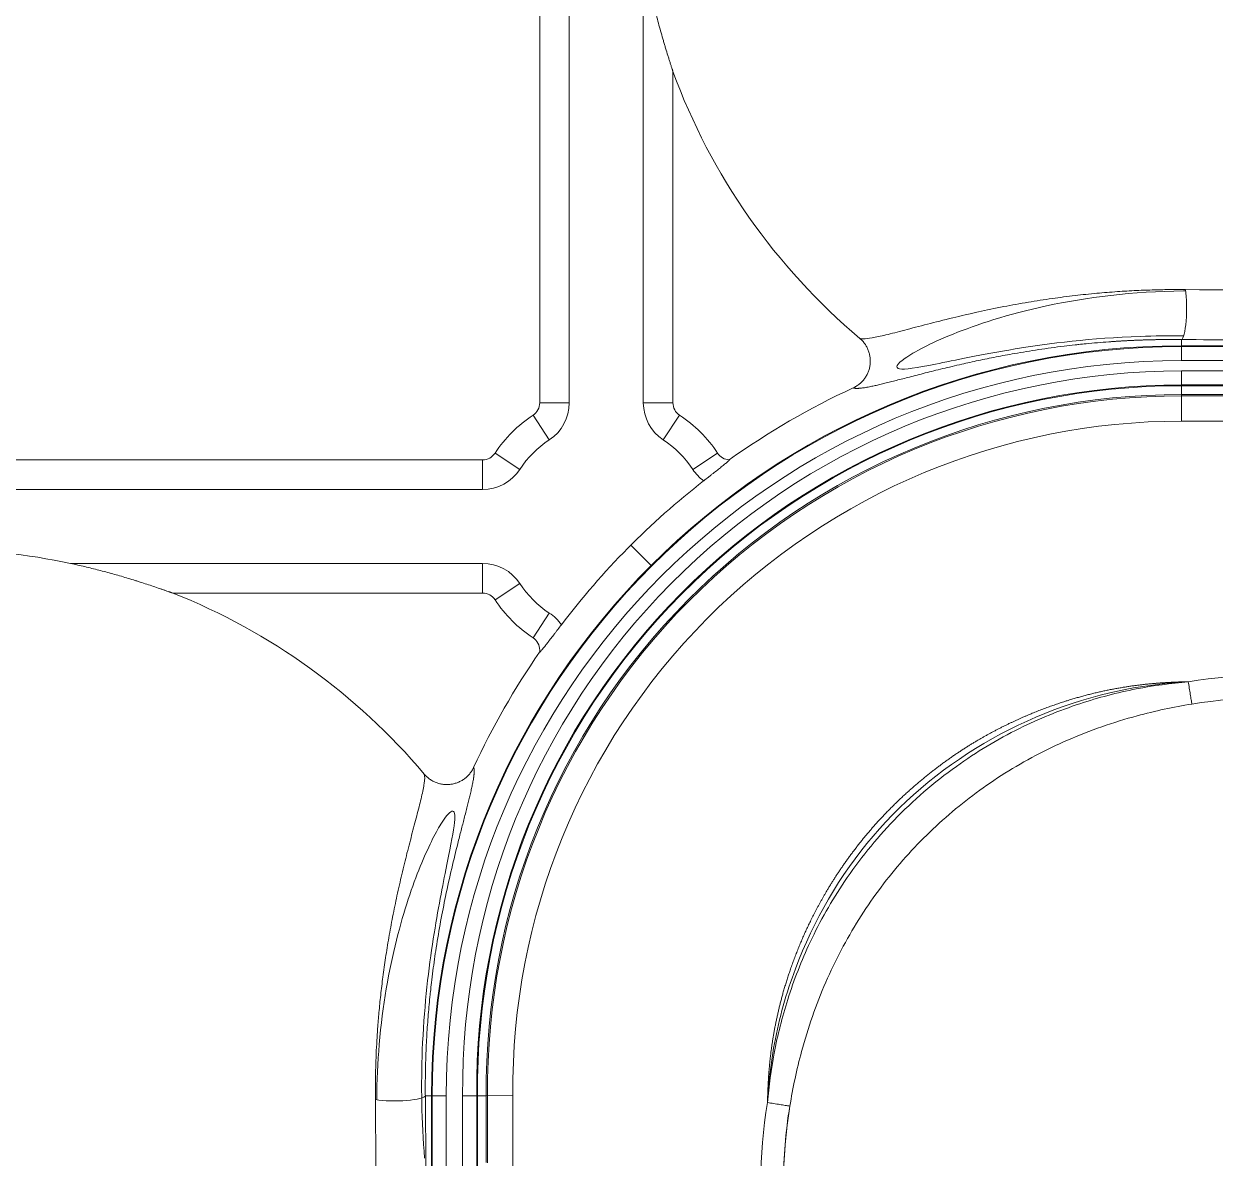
# Model space of a CAD drawing. Header units: millimetres. Extents: x 409 to 2276, y 1039 to 1674.
# Drawn here: x 1571.03 to 1611.27, y 1463.05 to 1501.36 of the extents above; entities that cross this region are included whole.
import ezdxf

# ---------------------------------------------------------------- set-up
doc = ezdxf.new("R2010")
doc.units = ezdxf.units.MM
doc.layers.add('粗实线层', color=7, linetype='Continuous', lineweight=35)

msp = doc.modelspace()

# ---------------------------------------------------------------- linework, layer by layer
at = {"layer": '粗实线层', "lineweight": 20}
for p, q in [((1588.453, 1521.94), (1588.453, 1488.56)), ((1589.453, 1521.94), (1589.453, 1488.56)), ((1591.953, 1503.745), (1591.953, 1488.56)), ((1592.953, 1499.744), (1592.953, 1488.56)), ((1610.126, 1490.486), (1610.126, 1490.697)), ((1618.162, 1490.486), (1610.126, 1490.486)), ((1610.126, 1489.987), (1610.126, 1490.486)), ((1610.126, 1490.462), (1618.162, 1490.462)), ((1618.162, 1489.987), (1610.126, 1489.987)), ((1618.723, 1489.636), (1610.126, 1489.636)), ((1610.126, 1489.137), (1610.126, 1489.636)), ((1610.126, 1489.162), (1618.723, 1489.162)), ((1610.126, 1489.137), (1610.126, 1488.839)), ((1618.723, 1489.137), (1610.126, 1489.137)), ((1610.126, 1487.941), (1610.126, 1488.839)), ((1610.126, 1488.839), (1618.468, 1488.839)), ((1618.468, 1488.795), (1610.126, 1488.795)), ((1589.453, 1488.56), (1588.453, 1488.56)), ((1592.953, 1488.56), (1591.953, 1488.56)), ((1588.778, 1487.308), (1588.228, 1488.143)), ((1593.178, 1488.143), (1592.628, 1487.308)), ((1610.126, 1487.941), (1618.468, 1487.941)), ((1587.779, 1486.309), (1586.944, 1486.859)), ((1594.461, 1486.859), (1593.626, 1486.309)), ((1586.527, 1486.634), (1555.403, 1486.634)), ((1586.527, 1485.634), (1586.527, 1486.634)), ((1586.527, 1485.634), (1555.403, 1485.634)), ((1591.532, 1483.755), (1592.219, 1483.069)), ((1572.612, 1483.134), (1586.527, 1483.134)), ((1586.527, 1483.134), (1586.527, 1482.134)), ((1587.779, 1482.459), (1586.944, 1481.909)), ((1576.068, 1482.134), (1586.527, 1482.134)), ((1588.778, 1481.461), (1588.228, 1480.626)), ((1584.801, 1465.161), (1584.591, 1465.161)), ((1584.801, 1465.161), (1584.801, 1414.161)), ((1585.3, 1465.161), (1584.801, 1465.161)), ((1584.826, 1414.161), (1584.826, 1465.161)), ((1585.3, 1465.161), (1585.3, 1414.161)), ((1586.351, 1465.16), (1585.851, 1465.16)), ((1585.851, 1465.156), (1585.851, 1414.161)), ((1586.326, 1414.161), (1586.326, 1465.16)), ((1586.351, 1465.16), (1586.648, 1465.161)), ((1586.351, 1465.16), (1586.351, 1414.161)), ((1587.547, 1465.169), (1586.648, 1465.161)), ((1586.648, 1462.9), (1586.648, 1465.161)), ((1586.693, 1462.899), (1586.693, 1465.162))]:
    msp.add_line(p, q, dxfattribs=at)
for centre, radius, start, end in [((1610.626, 1464.661), 81.183, 90, 180), ((1610.626, 1464.661), 81.157, 90, 180), ((1610.626, 1464.661), 80.657, 90, 180), ((1610.626, 1464.661), 80.158, 90, 180), ((1610.626, 1464.661), 79.683, 90, 180), ((1610.626, 1464.661), 79.659, 90, 180), ((1610.626, 1464.661), 79.603, 90, 180), ((1610.626, 1464.661), 79.579, 90, 180), ((1610.626, 1464.661), 79.104, 90, 180), ((1610.626, 1464.661), 71.5, 90, 180), ((1610.626, 1464.661), 70, 90, 180), ((1610.626, 1464.661), 70, 90, 180), ((1610.626, 1464.661), 66, 90, 180), ((1613.126, 1507.161), 21.494, 200.1873, 229.8373), ((1610.126, 1465.161), 25.325, 90, 180), ((1610.126, 1465.161), 25.3, 90, 180), ((1610.126, 1465.161), 24.826, 90, 180), ((1610.126, 1465.36), 24.276, 90, 180.4832), ((1610.126, 1465.36), 23.801, 90, 180.4822), ((1610.126, 1465.36), 23.776, 90, 180.4827), ((1610.126, 1465.36), 23.479, 90, 180.4858), ((1610.126, 1465.36), 23.434, 90, 180.4858), ((1610.126, 1465.161), 26.349, 114.8805, 125.4141), ((1587.953, 1488.56), 0.5, 303.367, 0), ((1587.953, 1488.56), 1.5, 303.367, 0), ((1593.453, 1488.56), 1.5, 180, 236.633), ((1593.453, 1488.56), 0.5, 180, 236.633), ((1590.703, 1484.384), 4.5, 123.367, 146.633), ((1610.126, 1465.36), 22.58, 90, 180.4849), ((1590.703, 1484.384), 4.5, 33.367, 56.633), ((1590.703, 1484.384), 3.5, 123.367, 146.633), ((1590.703, 1484.384), 3.5, 33.367, 56.633), ((1586.527, 1487.134), 0.5, 270, 326.633), ((1594.878, 1487.134), 0.5, 213.367, 267.6469), ((1586.527, 1487.134), 1.5, 270, 326.633), ((1594.878, 1487.134), 1.5, 213.367, 233.7317), ((1610.126, 1465.161), 26.296, 127.8502, 142.7868), ((1568.126, 1462.161), 21.448, 77.9277, 102.0723), ((1586.527, 1481.634), 1.5, 33.367, 90), ((1590.703, 1484.384), 3.5, 213.367, 236.633), ((1568.126, 1462.161), 21.494, 40.1627, 68.3169), ((1586.527, 1481.634), 0.5, 33.367, 90), ((1590.703, 1484.384), 4.5, 213.367, 236.633), ((1587.953, 1480.209), 1.5, 34.7966, 56.633), ((1587.953, 1480.209), 0.5, 0, 56.633), ((1610.126, 1465.161), 26.349, 145.3438, 155.1195), ((1613.126, 1462.161), 17.205, 81.1539, 99.2643), ((1613.126, 1462.161), 16.44, 81.1539, 99.2643), ((1613.126, 1462.161), 16.44, 81.1539, 99.2643), ((1613.126, 1462.161), 17.205, 170.7357, 188.8461), ((1613.126, 1462.161), 16.44, 170.7353, 188.8461), ((1613.126, 1462.161), 16.44, 170.7357, 180)]:
    msp.add_arc(centre, radius, start, end, dxfattribs=at)
for centre, major_axis, ratio, start_param, end_param in [((1610.126, 1491.695), (-0.009, -1), 0.175028, 0.053182, 2.330324), ((1613.126, 1493.226), (16.356, 0), 0.052336, 4.536211, 5.005059), ((1613.126, 1491.579), (17.117, 0), 0.052336, 4.536211, 5.005059), ((1583.592, 1465.161), (1, 0.009), 0.175028, 3.952861, 6.230004), ((1582.062, 1462.161), (0, 16.356), 0.052336, 4.712389, 4.888567), ((1583.709, 1462.161), (0, 17.117), 0.052336, 3.372899, 4.888567)]:
    msp.add_ellipse(centre, major_axis=major_axis, ratio=ratio, start_param=start_param, end_param=end_param, dxfattribs=at)
for points, degree, knots in [([(1591.953, 1503.745), (1591.982, 1503.562), (1592.014, 1503.38), (1592.082, 1503.017), (1592.118, 1502.836), (1592.194, 1502.475), (1592.235, 1502.295), (1592.298, 1502.025), (1592.32, 1501.936), (1592.364, 1501.757), (1592.387, 1501.668), (1592.433, 1501.49), (1592.457, 1501.402), (1592.505, 1501.225), (1592.529, 1501.138), (1592.579, 1500.963), (1592.604, 1500.876), (1592.642, 1500.747), (1592.655, 1500.705), (1592.68, 1500.619), (1592.693, 1500.577), (1592.731, 1500.451), (1592.757, 1500.368), (1592.795, 1500.248), (1592.807, 1500.208), (1592.826, 1500.15), (1592.832, 1500.13), (1592.844, 1500.092), (1592.85, 1500.073), (1592.868, 1500.017), (1592.88, 1499.981), (1592.896, 1499.93), (1592.901, 1499.913), (1592.911, 1499.881), (1592.916, 1499.866), (1592.925, 1499.838), (1592.929, 1499.824), (1592.935, 1499.806), (1592.937, 1499.8), (1592.94, 1499.789), (1592.942, 1499.784), (1592.946, 1499.769), (1592.949, 1499.761), (1592.952, 1499.749), (1592.953, 1499.745), (1592.953, 1499.744)], 3, [0, 0, 0, 0, 0.125, 0.125, 0.25, 0.25, 0.375, 0.375, 0.4375, 0.4375, 0.5, 0.5, 0.5625, 0.5625, 0.625, 0.625, 0.6875, 0.6875, 0.71875, 0.71875, 0.75, 0.75, 0.8125, 0.8125, 0.84375, 0.84375, 0.859375, 0.859375, 0.875, 0.875, 0.90625, 0.90625, 0.921875, 0.921875, 0.9375, 0.9375, 0.953125, 0.953125, 0.960937, 0.960937, 0.96875, 0.96875, 0.984375, 0.984375, 1, 1, 1, 1]), ([(1610.26, 1492.383), (1610.097, 1492.384), (1609.746, 1492.385), (1609.195, 1492.375), (1608.589, 1492.353), (1607.938, 1492.315), (1607.243, 1492.259), (1606.507, 1492.182), (1605.731, 1492.081), (1604.92, 1491.955), (1604.08, 1491.802), (1603.218, 1491.622), (1602.348, 1491.42), (1601.505, 1491.206), (1600.745, 1491.005), (1600.119, 1490.843), (1599.657, 1490.742), (1599.387, 1490.711), (1599.291, 1490.724), (1599.263, 1490.735)], 3, [0, 0, 0, 0, 0.024662, 0.053305, 0.084851, 0.119518, 0.157555, 0.199442, 0.245683, 0.296867, 0.353818, 0.417533, 0.48993, 0.572056, 0.661952, 0.755001, 0.848255, 0.938308, 1, 1, 1, 1]), ([(1610.266, 1492.338), (1610.241, 1492.338), (1610.216, 1492.338), (1608.494, 1492.324), (1606.889, 1492.117), (1604.258, 1491.552), (1603.201, 1491.198), (1601.626, 1490.562), (1601.089, 1490.272), (1600.498, 1489.861), (1600.438, 1489.737), (1600.776, 1489.676), (1601.18, 1489.738), (1602.457, 1489.992), (1603.355, 1490.189), (1605.662, 1490.566), (1607.092, 1490.747), (1609.211, 1490.821), (1609.703, 1490.826), (1610.203, 1490.82)], 3, [0, 0, 0, 0, 0.002035, 0.002035, 0.138844, 0.138844, 0.275652, 0.275652, 0.412461, 0.412461, 0.54927, 0.54927, 0.686079, 0.686079, 0.822888, 0.822888, 0.959697, 0.959697, 1, 1, 1, 1]), ([(1599.041, 1489.064), (1599.079, 1489.082), (1599.152, 1489.122), (1599.22, 1489.17), (1599.269, 1489.21), (1599.284, 1489.224), (1599.315, 1489.252), (1599.33, 1489.267), (1599.374, 1489.313), (1599.427, 1489.377), (1599.472, 1489.447), (1599.503, 1489.502), (1599.513, 1489.52), (1599.531, 1489.558), (1599.539, 1489.577), (1599.563, 1489.635), (1599.589, 1489.714), (1599.605, 1489.796), (1599.613, 1489.859), (1599.616, 1489.88), (1599.618, 1489.922), (1599.619, 1489.943), (1599.62, 1490.005), (1599.617, 1490.047), (1599.61, 1490.109), (1599.607, 1490.129), (1599.599, 1490.171), (1599.595, 1490.191), (1599.579, 1490.252), (1599.554, 1490.332), (1599.519, 1490.408), (1599.49, 1490.463), (1599.479, 1490.481), (1599.457, 1490.517), (1599.445, 1490.534), (1599.409, 1490.585), (1599.356, 1490.65), (1599.296, 1490.708), (1599.263, 1490.735)], 3, [0, 0, 0, 0, 0.0625, 0.125, 0.125, 0.15625, 0.15625, 0.1875, 0.1875, 0.25, 0.3125, 0.3125, 0.34375, 0.34375, 0.375, 0.375, 0.4375, 0.5, 0.5, 0.53125, 0.53125, 0.5625, 0.5625, 0.625, 0.625, 0.65625, 0.65625, 0.6875, 0.6875, 0.75, 0.8125, 0.8125, 0.84375, 0.84375, 0.875, 0.875, 0.9375, 1, 1, 1, 1]), ([(1606.657, 1490.529), (1606.616, 1490.525), (1606.449, 1490.507), (1606.137, 1490.47), (1605.727, 1490.417), (1605.303, 1490.357), (1604.89, 1490.292), (1604.403, 1490.21), (1603.855, 1490.108), (1603.261, 1489.987), (1602.655, 1489.853), (1602.05, 1489.711), (1601.461, 1489.564), (1601.026, 1489.452), (1600.713, 1489.371), (1600.499, 1489.316), (1600.298, 1489.265), (1600.112, 1489.218), (1599.939, 1489.177), (1599.779, 1489.14), (1599.65, 1489.112), (1599.561, 1489.095), (1599.519, 1489.087), (1599.506, 1489.085)], 3, [0, 0, 0, 0, 0.010746, 0.043226, 0.082296, 0.121693, 0.161485, 0.201739, 0.267377, 0.333923, 0.401621, 0.486598, 0.572922, 0.660989, 0.70251, 0.744229, 0.78618, 0.828402, 0.87093, 0.913801, 0.957048, 0.986051, 1, 1, 1, 1]), ([(1610.126, 1490.697), (1610.111, 1490.697), (1610.079, 1490.697), (1610.032, 1490.698), (1609.984, 1490.698), (1609.937, 1490.698), (1609.89, 1490.698), (1609.843, 1490.698), (1609.796, 1490.698), (1609.749, 1490.698), (1609.702, 1490.698), (1609.655, 1490.698), (1609.608, 1490.697), (1609.561, 1490.697), (1609.514, 1490.696), (1609.467, 1490.696), (1609.421, 1490.695), (1609.374, 1490.695), (1609.327, 1490.694), (1609.28, 1490.693), (1609.234, 1490.692), (1609.187, 1490.691), (1609.141, 1490.69), (1609.094, 1490.689), (1609.048, 1490.688), (1609.001, 1490.686), (1608.955, 1490.685), (1608.909, 1490.684), (1608.862, 1490.682), (1608.816, 1490.681), (1608.77, 1490.679), (1608.724, 1490.677), (1608.678, 1490.676), (1608.632, 1490.674), (1608.586, 1490.672), (1608.54, 1490.67), (1608.494, 1490.668), (1608.448, 1490.666), (1608.402, 1490.664), (1608.356, 1490.661), (1608.31, 1490.659), (1608.264, 1490.657), (1608.219, 1490.654), (1608.173, 1490.652), (1608.127, 1490.649), (1608.082, 1490.646), (1608.036, 1490.644), (1607.991, 1490.641), (1607.945, 1490.638), (1607.9, 1490.635), (1607.855, 1490.632), (1607.809, 1490.629), (1607.764, 1490.626), (1607.719, 1490.623), (1607.559, 1490.611), (1607.286, 1490.59), (1606.948, 1490.559), (1606.74, 1490.538), (1606.657, 1490.529)], 3, [0, 0, 0, 0, 0.012912, 0.025824, 0.038738, 0.051653, 0.064569, 0.077487, 0.090408, 0.10333, 0.116256, 0.129185, 0.142117, 0.155052, 0.167992, 0.180935, 0.193883, 0.206836, 0.219794, 0.232757, 0.245726, 0.258701, 0.271682, 0.28467, 0.297664, 0.310665, 0.323673, 0.33669, 0.349714, 0.362746, 0.375787, 0.388836, 0.401894, 0.414962, 0.428039, 0.441127, 0.454224, 0.467331, 0.48045, 0.493579, 0.50672, 0.519872, 0.533035, 0.546211, 0.5594, 0.5726, 0.585814, 0.599041, 0.612281, 0.625535, 0.638803, 0.652085, 0.665381, 0.678692, 0.692018, 0.806856, 0.92242, 1, 1, 1, 1]), ([(1599.506, 1489.085), (1599.491, 1489.082), (1599.45, 1489.075), (1599.386, 1489.065), (1599.317, 1489.056), (1599.267, 1489.051), (1599.234, 1489.049), (1599.214, 1489.047), (1599.195, 1489.047), (1599.177, 1489.046), (1599.159, 1489.046), (1599.143, 1489.047), (1599.127, 1489.048), (1599.112, 1489.049), (1599.098, 1489.05), (1599.085, 1489.052), (1599.073, 1489.055), (1599.061, 1489.058), (1599.05, 1489.061), (1599.044, 1489.063), (1599.041, 1489.064)], 3, [0, 0, 0, 0, 0.060781, 0.177939, 0.29533, 0.412996, 0.455015, 0.497013, 0.538992, 0.580953, 0.622898, 0.664829, 0.706749, 0.748658, 0.790558, 0.832452, 0.874342, 0.916228, 0.958114, 1, 1, 1, 1]), ([(1594.858, 1486.635), (1594.861, 1486.635), (1594.861, 1486.633), (1594.858, 1486.626), (1594.854, 1486.621), (1594.844, 1486.611), (1594.841, 1486.607), (1594.832, 1486.599), (1594.828, 1486.595), (1594.813, 1486.581), (1594.801, 1486.571), (1594.776, 1486.549), (1594.762, 1486.537), (1594.732, 1486.512), (1594.715, 1486.498), (1594.664, 1486.456), (1594.627, 1486.425), (1594.566, 1486.377), (1594.545, 1486.36), (1594.501, 1486.325), (1594.478, 1486.307), (1594.409, 1486.252), (1594.36, 1486.214), (1594.285, 1486.155), (1594.26, 1486.135), (1594.207, 1486.094), (1594.181, 1486.073), (1594.1, 1486.01), (1594.046, 1485.968), (1593.991, 1485.925)], 3, [0, 0, 0, 0, 0.0625, 0.0625, 0.125, 0.125, 0.15625, 0.15625, 0.1875, 0.1875, 0.25, 0.25, 0.3125, 0.3125, 0.375, 0.375, 0.5, 0.5, 0.5625, 0.5625, 0.625, 0.625, 0.75, 0.75, 0.8125, 0.8125, 0.875, 0.875, 1, 1, 1, 1]), ([(1576.068, 1482.134), (1576.065, 1482.134), (1576.056, 1482.137), (1576.037, 1482.143), (1576.033, 1482.144), (1576.024, 1482.147), (1576.02, 1482.149), (1576.005, 1482.153), (1575.994, 1482.157), (1575.971, 1482.165), (1575.959, 1482.169), (1575.933, 1482.178), (1575.919, 1482.183), (1575.877, 1482.198), (1575.847, 1482.208), (1575.785, 1482.23), (1575.752, 1482.241), (1575.702, 1482.258), (1575.685, 1482.264), (1575.651, 1482.276), (1575.634, 1482.282), (1575.548, 1482.312), (1575.477, 1482.336), (1575.333, 1482.384), (1575.26, 1482.409), (1575.111, 1482.458), (1575.036, 1482.482), (1574.922, 1482.518), (1574.884, 1482.531), (1574.807, 1482.555), (1574.769, 1482.567), (1574.654, 1482.602), (1574.577, 1482.626), (1574.345, 1482.695), (1574.19, 1482.74), (1573.878, 1482.827), (1573.721, 1482.869), (1573.407, 1482.95), (1573.249, 1482.99), (1572.931, 1483.064), (1572.772, 1483.1), (1572.612, 1483.134)], 3, [0, 0, 0, 0, 0.03125, 0.03125, 0.039063, 0.039063, 0.046875, 0.046875, 0.0625, 0.0625, 0.078125, 0.078125, 0.09375, 0.09375, 0.125, 0.125, 0.15625, 0.15625, 0.171875, 0.171875, 0.1875, 0.1875, 0.25, 0.25, 0.3125, 0.3125, 0.375, 0.375, 0.40625, 0.40625, 0.4375, 0.4375, 0.5, 0.5, 0.625, 0.625, 0.75, 0.75, 0.875, 0.875, 1, 1, 1, 1]), ([(1589.184, 1481.065), (1589.144, 1481.011), (1589.104, 1480.959), (1589.045, 1480.882), (1589.026, 1480.856), (1588.996, 1480.818), (1588.987, 1480.805), (1588.968, 1480.78), (1588.958, 1480.768), (1588.91, 1480.705), (1588.874, 1480.658), (1588.821, 1480.589), (1588.803, 1480.566), (1588.778, 1480.533), (1588.769, 1480.523), (1588.753, 1480.501), (1588.744, 1480.49), (1588.704, 1480.438), (1588.673, 1480.399), (1588.615, 1480.326), (1588.588, 1480.292), (1588.557, 1480.253), (1588.551, 1480.246), (1588.539, 1480.231), (1588.533, 1480.224), (1588.516, 1480.204), (1588.505, 1480.191), (1588.491, 1480.174), (1588.486, 1480.169), (1588.478, 1480.159), (1588.473, 1480.155), (1588.462, 1480.143), (1588.456, 1480.137), (1588.453, 1480.135)], 3, [0, 0, 0, 0, 0.125, 0.125, 0.1875, 0.1875, 0.21875, 0.21875, 0.25, 0.25, 0.375, 0.375, 0.4375, 0.4375, 0.46875, 0.46875, 0.5, 0.5, 0.625, 0.625, 0.75, 0.75, 0.78125, 0.78125, 0.8125, 0.8125, 0.875, 0.875, 0.90625, 0.90625, 0.9375, 0.9375, 1, 1, 1, 1]), ([(1596.146, 1464.931), (1596.199, 1465.493), (1596.352, 1466.669), (1596.814, 1468.494), (1597.58, 1470.454), (1598.75, 1472.519), (1600.389, 1474.548), (1602.399, 1476.286), (1604.544, 1477.573), (1606.605, 1478.417), (1608.526, 1478.921), (1609.765, 1479.087), (1610.357, 1479.141)], 3, [0, 0, 0, 0, 0.076224, 0.161169, 0.256696, 0.364345, 0.486913, 0.614888, 0.729118, 0.830149, 0.919782, 1, 1, 1, 1]), ([(1596.146, 1464.931), (1596.159, 1465.493), (1596.195, 1465.963), (1596.239, 1466.527), (1596.324, 1467.059), (1596.516, 1468.259), (1596.928, 1469.447), (1597.402, 1470.811), (1598.127, 1472.041), (1598.537, 1472.736), (1599.027, 1473.389), (1599.558, 1474.096), (1600.157, 1474.717), (1600.769, 1475.352), (1601.485, 1475.934), (1602.171, 1476.491), (1602.884, 1476.941), (1603.545, 1477.359), (1604.261, 1477.705), (1604.918, 1478.023), (1605.603, 1478.274), (1606.849, 1478.732), (1608.116, 1478.945), (1608.679, 1479.04), (1609.271, 1479.088), (1609.775, 1479.129), (1610.357, 1479.141)], 2, [0, 0, 0, 0.0625, 0.0625, 0.125, 0.125, 0.25, 0.25, 0.375, 0.375, 0.4375, 0.4375, 0.5, 0.5, 0.5625, 0.5625, 0.625, 0.625, 0.6875, 0.6875, 0.75, 0.75, 0.875, 0.875, 0.9375, 0.9375, 1, 1, 1]), ([(1610.005, 1479.106), (1609.993, 1479.106), (1609.981, 1479.105), (1609.859, 1479.1), (1609.75, 1479.091), (1609.206, 1479.042), (1608.773, 1478.981), (1604.911, 1478.259), (1601.691, 1476.369), (1598.411, 1472.329), (1597.555, 1470.785), (1596.685, 1468.309), (1596.466, 1467.465), (1596.257, 1466.171), (1596.199, 1465.736), (1596.182, 1465.291), (1596.181, 1465.284), (1596.181, 1465.277)], 3, [0, 0, 0, 0, 0.001696, 0.001696, 0.017039, 0.017039, 0.078409, 0.078409, 0.569369, 0.569369, 0.814849, 0.814849, 0.937589, 0.937589, 0.998959, 0.998959, 1, 1, 1, 1]), ([(1610.48, 1478.387), (1610.473, 1478.43), (1610.465, 1478.479), (1610.447, 1478.59), (1610.436, 1478.651), (1610.415, 1478.783), (1610.404, 1478.852), (1610.38, 1478.996), (1610.368, 1479.069), (1610.357, 1479.141)], 3, [0, 0, 0, 0, 0.25, 0.25, 0.5, 0.5, 0.75, 0.75, 1, 1, 1, 1]), ([(1596.901, 1464.808), (1597.003, 1465.431), (1597.307, 1466.862), (1598.05, 1468.996), (1599.175, 1471.133), (1600.578, 1473.039), (1602.241, 1474.703), (1604.145, 1476.107), (1606.283, 1477.234), (1608.421, 1477.98), (1609.855, 1478.285), (1610.48, 1478.387)], 3, [0, 0, 0, 0, 0.091081, 0.211501, 0.327994, 0.442714, 0.556821, 0.671426, 0.787979, 0.908713, 1, 1, 1, 1]), ([(1584.552, 1476.024), (1584.58, 1475.992), (1584.638, 1475.931), (1584.702, 1475.879), (1584.753, 1475.843), (1584.77, 1475.831), (1584.806, 1475.809), (1584.824, 1475.798), (1584.88, 1475.768), (1584.955, 1475.733), (1585.035, 1475.708), (1585.096, 1475.693), (1585.116, 1475.688), (1585.158, 1475.681), (1585.178, 1475.678), (1585.241, 1475.67), (1585.324, 1475.666), (1585.407, 1475.671), (1585.47, 1475.68), (1585.49, 1475.683), (1585.532, 1475.691), (1585.552, 1475.696), (1585.612, 1475.712), (1585.652, 1475.725), (1585.71, 1475.748), (1585.729, 1475.757), (1585.767, 1475.775), (1585.786, 1475.784), (1585.841, 1475.815), (1585.911, 1475.86), (1585.975, 1475.914), (1586.02, 1475.957), (1586.035, 1475.972), (1586.063, 1476.003), (1586.077, 1476.019), (1586.117, 1476.067), (1586.166, 1476.135), (1586.205, 1476.208), (1586.223, 1476.247)], 3, [0, 0, 0, 0, 0.0625, 0.125, 0.125, 0.15625, 0.15625, 0.1875, 0.1875, 0.25, 0.3125, 0.3125, 0.34375, 0.34375, 0.375, 0.375, 0.4375, 0.5, 0.5, 0.53125, 0.53125, 0.5625, 0.5625, 0.625, 0.625, 0.65625, 0.65625, 0.6875, 0.6875, 0.75, 0.8125, 0.8125, 0.84375, 0.84375, 0.875, 0.875, 0.9375, 1, 1, 1, 1]), ([(1586.223, 1476.247), (1586.224, 1476.245), (1586.225, 1476.242), (1586.227, 1476.237), (1586.228, 1476.231), (1586.23, 1476.226), (1586.231, 1476.22), (1586.233, 1476.214), (1586.234, 1476.208), (1586.235, 1476.202), (1586.236, 1476.195), (1586.237, 1476.188), (1586.238, 1476.181), (1586.239, 1476.174), (1586.239, 1476.167), (1586.24, 1476.159), (1586.24, 1476.151), (1586.241, 1476.143), (1586.241, 1476.135), (1586.241, 1476.126), (1586.241, 1476.117), (1586.241, 1476.108), (1586.241, 1476.099), (1586.241, 1476.09), (1586.24, 1476.08), (1586.24, 1476.07), (1586.239, 1476.06), (1586.239, 1476.05), (1586.238, 1476.04), (1586.237, 1476.029), (1586.236, 1476.018), (1586.235, 1476.007), (1586.234, 1475.996), (1586.233, 1475.984), (1586.232, 1475.972), (1586.23, 1475.96), (1586.229, 1475.948), (1586.227, 1475.936), (1586.225, 1475.923), (1586.224, 1475.91), (1586.222, 1475.897), (1586.219, 1475.876), (1586.216, 1475.858), (1586.213, 1475.844)], 3, [0, 0, 0, 0, 0.02347, 0.046928, 0.070374, 0.093808, 0.117232, 0.140644, 0.164045, 0.187437, 0.210817, 0.234188, 0.25755, 0.280902, 0.304244, 0.327578, 0.350904, 0.374221, 0.39753, 0.420831, 0.444124, 0.467411, 0.49069, 0.513963, 0.537229, 0.560489, 0.583743, 0.606991, 0.630234, 0.653472, 0.676705, 0.699933, 0.723157, 0.746377, 0.769593, 0.792805, 0.816015, 0.839221, 0.862425, 0.885626, 0.908825, 0.932021, 1, 1, 1, 1]), ([(1584.552, 1476.024), (1584.555, 1476.017), (1584.575, 1475.953), (1584.568, 1475.753), (1584.475, 1475.296), (1584.331, 1474.726), (1584.16, 1474.08), (1583.98, 1473.387), (1583.804, 1472.67), (1583.639, 1471.945), (1583.49, 1471.226), (1583.36, 1470.523), (1583.25, 1469.844), (1583.158, 1469.193), (1583.083, 1468.575), (1583.024, 1467.99), (1582.98, 1467.443), (1582.947, 1466.934), (1582.925, 1466.462), (1582.911, 1466.028), (1582.904, 1465.628), (1582.903, 1465.299), (1582.904, 1465.102), (1582.905, 1465.028)], 3, [0, 0, 0, 0, 0.016785, 0.127019, 0.226008, 0.314852, 0.394779, 0.466867, 0.531932, 0.590767, 0.643985, 0.692212, 0.735987, 0.77576, 0.812002, 0.845053, 0.875118, 0.902422, 0.927201, 0.949697, 0.970149, 0.988803, 1, 1, 1, 1]), ([(1586.213, 1475.844), (1586.209, 1475.816), (1586.196, 1475.745), (1586.171, 1475.618), (1586.136, 1475.458), (1586.097, 1475.289), (1586.053, 1475.111), (1586.007, 1474.929), (1585.957, 1474.733), (1585.89, 1474.471), (1585.801, 1474.128), (1585.662, 1473.584), (1585.486, 1472.862), (1585.287, 1471.972), (1585.108, 1471.066), (1584.985, 1470.34), (1584.9, 1469.77), (1584.846, 1469.379), (1584.801, 1469.014), (1584.774, 1468.776), (1584.763, 1468.673)], 3, [0, 0, 0, 0, 0.030396, 0.075608, 0.120623, 0.165484, 0.205274, 0.244818, 0.284146, 0.32329, 0.392913, 0.461708, 0.577484, 0.690449, 0.780444, 0.868463, 0.903935, 0.939047, 0.973851, 1, 1, 1, 1]), ([(1584.564, 1463.051), (1584.465, 1464.286), (1584.443, 1465.541), (1584.542, 1468.045), (1584.678, 1469.254), (1584.983, 1471.288), (1585.15, 1472.126), (1585.553, 1474.113), (1585.671, 1474.751), (1585.443, 1474.784), (1585.303, 1474.637), (1584.925, 1474.023), (1584.682, 1473.549), (1584.155, 1472.253), (1583.87, 1471.428), (1583.365, 1469.41), (1583.146, 1468.213), (1582.982, 1466.292), (1582.954, 1465.662), (1582.951, 1465.021)], 3, [0, 0, 0, 0, 0.093135, 0.093135, 0.200388, 0.200388, 0.30764, 0.30764, 0.522145, 0.522145, 0.629398, 0.629398, 0.73665, 0.73665, 0.843903, 0.843903, 0.951155, 0.951155, 1, 1, 1, 1]), ([(1584.763, 1468.673), (1584.76, 1468.64), (1584.744, 1468.497), (1584.719, 1468.241), (1584.69, 1467.902), (1584.663, 1467.56), (1584.646, 1467.298), (1584.636, 1467.121), (1584.631, 1467.029), (1584.626, 1466.937), (1584.622, 1466.845), (1584.618, 1466.753), (1584.614, 1466.66), (1584.61, 1466.568), (1584.607, 1466.475), (1584.604, 1466.382), (1584.601, 1466.289), (1584.599, 1466.196), (1584.596, 1466.103), (1584.595, 1466.009), (1584.593, 1465.916), (1584.592, 1465.822), (1584.591, 1465.728), (1584.59, 1465.634), (1584.589, 1465.54), (1584.589, 1465.445), (1584.589, 1465.351), (1584.59, 1465.256), (1584.59, 1465.193), (1584.591, 1465.161)], 3, [0, 0, 0, 0, 0.030547, 0.132189, 0.233089, 0.333361, 0.43312, 0.459276, 0.485381, 0.511436, 0.537443, 0.563405, 0.589324, 0.615203, 0.641042, 0.666845, 0.692614, 0.718351, 0.744059, 0.769738, 0.795393, 0.821025, 0.846636, 0.872229, 0.897806, 0.923369, 0.948921, 0.974464, 1, 1, 1, 1]), ([(1596.901, 1464.808), (1596.855, 1464.815), (1596.802, 1464.824), (1596.689, 1464.842), (1596.627, 1464.853), (1596.497, 1464.874), (1596.429, 1464.885), (1596.289, 1464.908), (1596.218, 1464.919), (1596.146, 1464.931)], 3, [0, 0, 0, 0, 0.25, 0.25, 0.5, 0.5, 0.75, 0.75, 1, 1, 1, 1])]:
    msp.add_open_spline(points, degree=degree, knots=knots, dxfattribs=at)
for points in [[(1588.453, 1480.135), (1588.453, 1480.142), (1588.453, 1480.157), (1588.453, 1480.181), (1588.453, 1480.199), (1588.453, 1480.209)], [(1587.547, 1462.546), (1587.547, 1463.42), (1587.547, 1464.295), (1587.547, 1465.169)]]:
    msp.add_open_spline(points, degree=3, dxfattribs=at)

doc.saveas('drawing.dxf')
